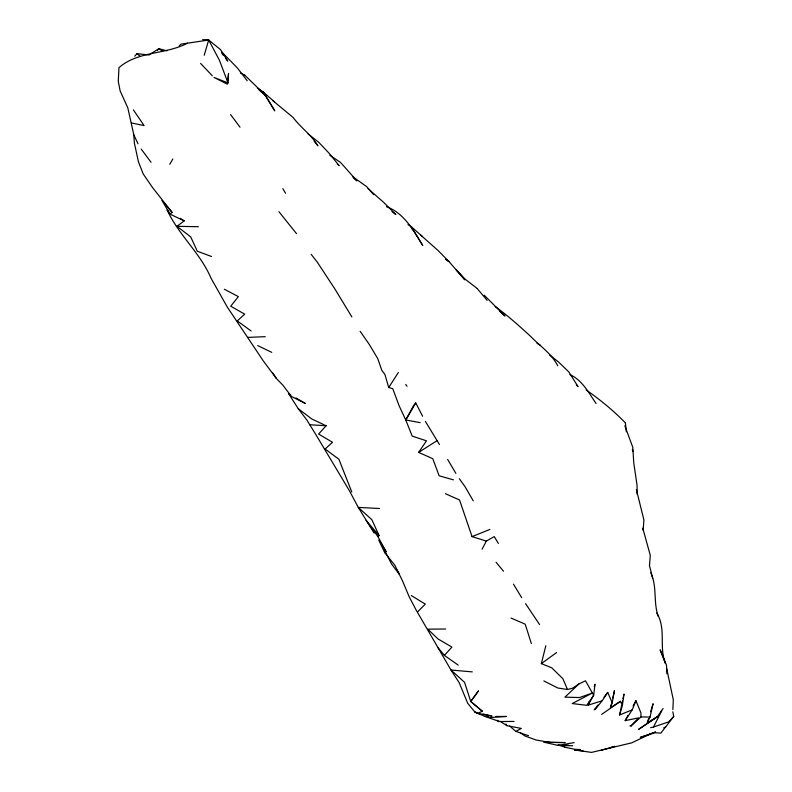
<?xml version="1.0" encoding="UTF-8"?>
<svg xmlns="http://www.w3.org/2000/svg" width="792" height="792" viewBox="0 0 792 792"><rect width="100%" height="100%" fill="white"/><g stroke="black" fill="none" stroke-linecap="round" stroke-linejoin="round"><path stroke-width="1.19" d="M628.016 715.404L625.175 720.651L638.58 717.869L631.066 725.878L640.946 716.978L640.956 712.978L635.956 700.712L633.115 705.959M672.863 709.602L673.309 699.801L666.508 667.795M643.104 530.323L643.926 520.007L636.402 489.634M227.74 80.606L228.532 73.389L227.997 82.903L227.334 84.209L214.038 77.418L227.997 82.903L219.404 60.222L208.692 40.016L202.673 39.6M635.956 700.712L632.194 709.85L619.611 714.968L622.373 705.454L623.997 694.059L623.017 698.712M622.373 705.454L620.443 701.356L610.464 707.662L612.206 702.87L614.483 690.594L612.612 698.564M619.611 714.968L621.562 705.682M622.047 703.355L622.532 701.029M663.092 708.523L657.301 716.73L647.252 722.997L650.034 717.027L653.063 703.732L650.668 711.671M610.464 707.662L611.276 704.246M601.801 700.92L588.07 705.167L593.663 695.297L585.516 680.793L578.992 683.902L572.517 688.208L567.498 689.515L562.894 678.744L551.767 667.804L541.342 663.637L545.837 645.737M204.217 55.272L208.692 40.016L220.483 49.579L227.73 61.103L225.532 58.222M647.252 722.997L648.618 718.463M588.07 705.167L589.228 701.692M594.238 686.605L595.01 684.288L593.663 695.297L586.743 705.316L572.23 703.563L592.228 693.069L579.566 697.544L564.924 697.158L578.992 683.902M650.638 727.69L653.499 727.036L661.726 710.82M482.061 549.232L486.337 541.084L494.248 536.59L498.376 543.461M453.44 479.853L439.124 475.774L432.759 458.667L418.641 452.39L426.462 440.817L412.196 436.105L405.752 419.978L413.86 405.148L415.75 402.96L422.621 416.236M169.765 164.3L172.854 158.945M420.186 422.641L405.752 419.978L415.75 402.96M405.752 419.978L399.128 405.791L392.763 388.674L388.714 387.526L398.336 372.517M625.175 720.651L632.194 709.85M612.206 702.87L607.741 692.436L602.177 700.742L595.762 708.82L594.218 709.8L597.97 704.979M482.397 711.275L470.755 701.514L478.497 690.862L470.755 701.504L482.397 711.275L477.576 713.394L474.972 712.147L467.716 703.286L459.113 682.565L450.975 670.012L416.018 609.83L409.236 596.891L402.395 580.615L394.862 565.29L384.724 552.648L378.734 540.065L386.11 551.598L384.724 552.648M655.41 732.105L640.322 737.382L654.836 732.748L660.825 733.154L673.725 716.503L672.844 711.77M603.989 697.257L607.741 692.436M179.279 45.867L180.794 44.184L208.692 40.016M134.729 56.182L136.996 53.658L149.223 54.994M157.41 50.371L158.915 48.698L166.954 50.837M290.694 394.862L288.575 393.624L298.267 408.731L312.028 419.126L326.126 425.73L318.592 434.056L332.541 442.292L325.136 449.005L338.917 459.291L351.777 491.99M458.212 665.112L444.391 655.41L451.925 647.084L437.966 638.916L427.799 629.175L445.648 629.016M673.725 716.503L668.616 721.898L653.499 727.036M417.82 611.642L425.294 604.128L411.365 595.594M187.506 43.184C165.716 54.678 138.164 50.827 118.958 67.637L118.275 81.319L120.117 90.852L127.789 107.831L133.858 134.917L134.333 142.867L138.432 161.825L143.243 174.012L152.589 187.605L172.042 212.315L170.122 214.157L167.092 209.84C178.428 234.858 200.326 252.985 210.969 278.091L227.294 307.058L263.122 360.677L276.349 378.437L282.793 385.1L291.476 396.465L305.534 403.564L295.99 397.97M211.484 256.509L197.277 251.203L190.674 236.808L176.923 226.314L184.209 220.899L180.18 218.295M386.11 551.598L377.853 536.511L379.061 535.61L371.884 519.72L358.291 507.405L349.163 490.307L315.414 433.877L306.821 419.978L298.267 408.731M541.342 663.637L556.627 652.499M601.673 714.374L620.443 701.356M418.641 452.39L437.075 440.649L425.353 421.324M150.45 53.965L158.915 48.698L162.657 51.351M509.642 726.007L515.83 731.392L521.324 728.432L506.89 725.67L499.841 721.185M663.706 727.937L665.745 726.868M650.46 733.917L631.679 742.866L591.565 752.4L574.507 749.984L580.269 749.559L575.121 749.341L565.785 747.41L558.212 744.856M445.421 493.703L459.538 499.99L472.062 536.62L489.882 529.432M651.479 733.541L655.558 732.065M601.168 750.341L614.859 746.351L609.771 747.816M520.017 732.491L524.611 735.837L536.036 740.005L549.866 742.401L565.151 742.579L544.035 742.223L558.093 745.43L574.151 742.599M489.822 717.562L506.652 716.453L495.911 716.463M629.917 725.957L631.442 725.878M247.649 337.402L265.261 336.679M500.95 721.542L514.077 721.423M477.249 712.671L474.972 712.147L485.159 716.483L488.743 716.483M640.946 716.978L650.034 717.027M176.923 226.314L198.366 226.71M558.093 745.43L572.735 745.757M544.035 742.223L550.499 742.401M379.675 508.523L358.291 507.405L374.121 533.125M309.761 424.76L326.126 425.73M472.289 671.893L450.975 670.012L464.567 682.338L470.755 701.504M574.507 749.984L583.08 750.796M564.439 744.827L569.181 745.361M567.498 689.515L557.865 688.02L543.807 680.922M477.576 713.394L492.01 716.067L482.922 713.978M131.353 122.938L144.095 125.581L133.353 109.85M472.062 536.62L486.337 541.084M515.83 731.392L528.551 735.689M485.159 716.483L499.396 721.532M386.456 206.672C403.811 212.87 413.8 230.601 422.74 245.52L411.107 226.561L407.999 224.582M511.058 618.067L525.195 624.165L531.363 643.559M184.209 220.899L170.122 214.157L161.915 200.485L172.042 212.315M257.677 345.579L271.755 352.351M240.392 72.983L244.659 75.062M224.344 289.248L238.372 296.614L230.729 306.197L244.698 314.147L237.293 320.928L251.094 330.977M537.006 343.352L540.104 345.015M569.963 374.596C582.308 380.13 588.743 392.931 596.089 403.514M329.878 155.301L340.56 162.439L356.964 180.903L353.321 177.834M445.886 259.301L448.955 261.558L464.864 279.833L456.113 269.646L465.082 279.101L477.002 288.347M445.985 259.598L448.955 261.558L438.035 250.49L420.859 235.234M586.11 389.941C600.039 399.584 613.226 410.454 625.106 422.562L625.225 422.779M495.168 306.563C507.702 315.493 519.166 325.908 530.531 336.273C539.758 345.906 551.529 353.499 557.746 365.795M257.42 87.942L263.122 91.931L274.606 101.921M392 211.613L395.842 214.533L383.575 202.287L368.082 188.645M562.795 745.5L564.686 746.945M352.43 176.487L366.666 186.635L373.596 194.594M411.622 228.601L413.454 230.026L411.107 226.561L422.542 236.6M308.137 133.937L318.721 142.273L328.997 153.153L339.154 165.667L337.352 164.023M549.598 354.935L558.509 361.964L568.745 371.864L578.031 386.595L576.358 384.773M136.996 53.658L140.174 56.291M259.024 90.001L265.399 95.297L274.774 110.87L263.122 91.931L265.399 95.297L244.768 75.151M272.795 100.633L293.03 117.384C300.613 127.552 311.355 134.848 317.909 145.837L314.147 141.263M499.534 311.197L504.979 316.028L484.268 295.248M497.218 720.225L498.831 721.71M221.77 52.024L237.392 67.983L247.233 80.754M200.594 63.419L212.286 75.765M379.061 535.61L366.102 520.334L377.853 536.511M477.259 288.615L487.11 300.326M278.903 211.672L296.545 233.69M496.069 562.251L503.514 571.23M438.194 647.896L444.391 655.41M311.147 254.321L317.117 261.895L334.858 288.932L351.876 316.958M221.859 53.43L223.334 55.341M230.571 114.553L240.025 127.195M399.198 574.19L391.594 564.043L384.981 551.212M141.253 149.124L151.074 162.31M459.36 478.754L464.963 486.575L473.269 500.861M405.752 384.427L407.019 386.298M272.834 373.052L276.349 378.437M525.561 603.643L539.57 624.542M396.812 569.884L399.287 573.814M437.075 440.649L439.451 444.52M513.483 584.159L521.69 597.683M505.88 723.957L506.89 725.67M447.628 459.429L455.875 473.349M282.853 188.645L285.565 193.288M360.142 331.294L369.29 344.451L377.715 358.568L381.853 370.408L384.892 374.388L388.714 387.526M133.858 134.917L138.016 143.827M656.766 613.058C666.458 628.531 658.776 647.203 665.428 663.379L660.152 649.826L666.478 665.151L666.884 673.794M624.829 425.72L632.778 447.282L633.739 462.607L637.055 485.407L637.174 494.436M650.786 572.854C657.36 586.803 653.162 602.197 658.221 616.433M632.343 449.391L633.026 451.44M642.787 528.214L650.282 555.321L649.47 565.617L652.648 578.219M625.413 423.146L626.363 431.749M657.301 716.73L638.619 729.353L657.301 716.73"/></g></svg>
